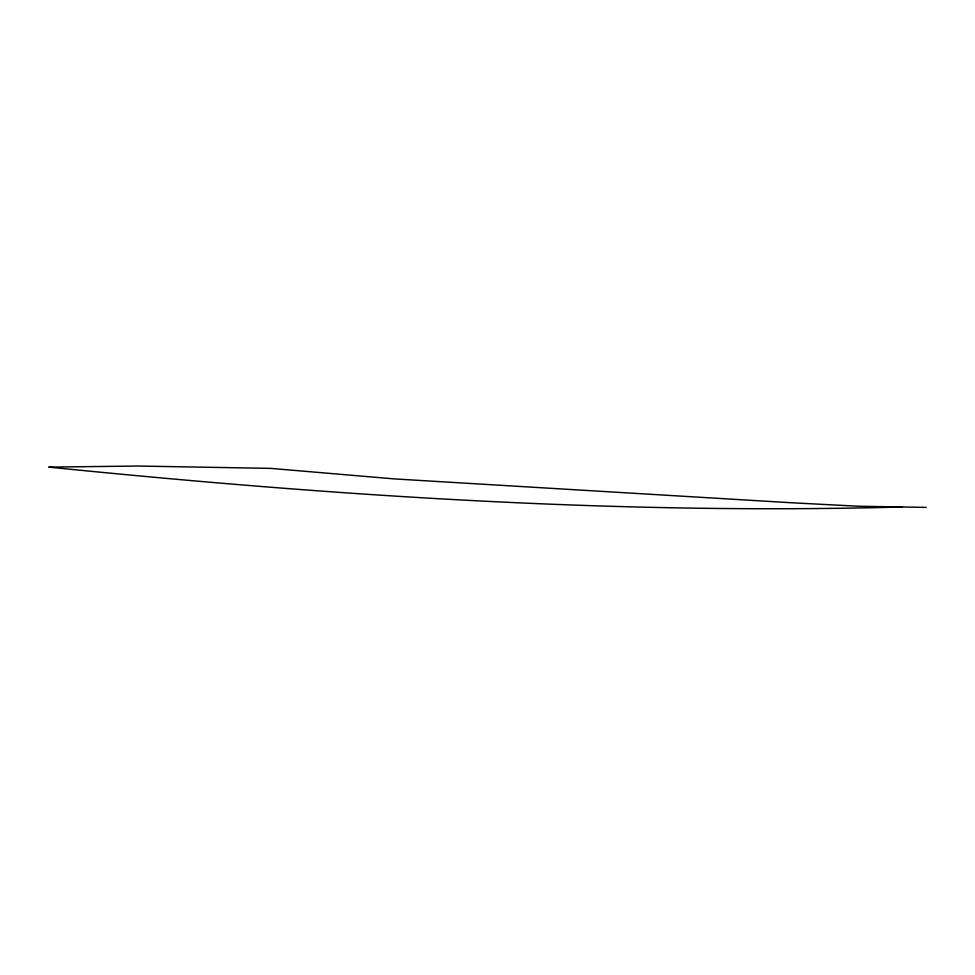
<?xml version="1.0" encoding="UTF-8"?>
<svg xmlns="http://www.w3.org/2000/svg" width="975" height="975" viewBox="0 0 975 975"><rect width="100%" height="100%" fill="white"/><g stroke="black" fill="none" stroke-linecap="round" stroke-linejoin="round"><path stroke-width="1.46" d="M902.204 506.988C617.224 514.776 332.17 495.727 48.75 467.11L138.292 466.038L270.623 468.378L394.704 478.932L790.018 502.673L858.634 506.257L926.25 507.39"/></g></svg>
